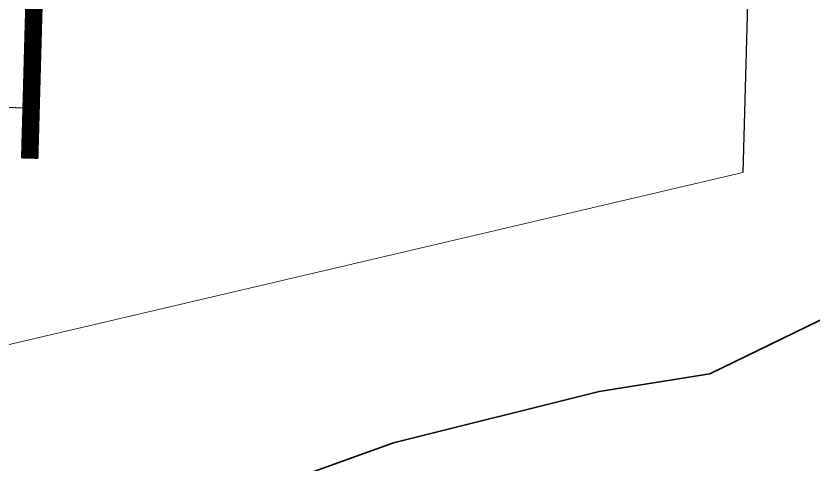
# Model space of a CAD drawing. Header units: metres. Extents: x 1477905 to 1478744, y 4202276 to 4202610.
# Drawn here: x 1478172.93 to 1478195.71, y 4202322.91 to 4202335.72 of the extents above; entities that cross this region are included whole.
import ezdxf

# ---------------------------------------------------------------- set-up
doc = ezdxf.new("R2010")
doc.units = ezdxf.units.M
doc.layers.add('Nouveau Terrain - CN - Courbes', color=22, linetype='Continuous', lineweight=0)
doc.layers.add('PVcase AlignmentLine', color=130, linetype='Continuous', plot=False)
for name, color, linetype in [('PVcase PV Area', 30, 'Continuous'), ('PVcase String Cables', 150, 'Continuous'), ('PVcase Trenches', 7, 'Continuous')]:
    doc.layers.add(name, color=color, linetype=linetype)

msp = doc.modelspace()

# ---------------------------------------------------------------- linework, layer by layer
at = {"layer": 'Nouveau Terrain - CN - Courbes', "linetype": 'Continuous', "lineweight": 35}
msp.add_polyline3d([(1478173.185304889, 4202318.653172694, 78), (1478159.687151893, 4202315.646565416, 78), (1478165.543431455, 4202319.141417082, 78), (1478168.004340495, 4202320.446748389, 78), (1478177.12551085, 4202321.145803553, 78), (1478183.721275684, 4202323.518966957, 78), (1478189.592801249, 4202324.979124703, 78), (1478192.758857256, 4202325.489844216, 78), (1478208.999114407, 4202333.384928764, 78), (1478211.389791988, 4202334.795361545, 78), (1478213.169947605, 4202336.231918681, 78), (1478219.149229428, 4202341.142167447, 78), (1478228.799593949, 4202349.560644352, 78), (1478234.979423082, 4202355.406152865, 78), (1478244.987756435, 4202365.890951125, 78), (1478247.676558751, 4202369.148732029, 78), (1478248.189330906, 4202370.270740992, 78), (1478249.746920171, 4202372.097219452, 78), (1478251.03347617, 4202373.296515396, 78)], dxfattribs=at)
at = {"layer": 'PVcase AlignmentLine'}
msp.add_lwpolyline([(1478196.779234952, 4202442.745830558), (1478193.703769114, 4202331.24014277)], dxfattribs=at)
at = {"layer": 'PVcase PV Area', "color": 92, "lineweight": 0, "ltscale": 0.3}
msp.add_lwpolyline([(1478081.195897831, 4202309.408074516, -0.05134033259658074), (1478078.780944264, 4202309.865308243), (1478063.362561366, 4202314.461482239, 0.05805379121474256), (1478060.627146449, 4202314.941552777, 0.01764863790454796), (1478045.521908471, 4202315.280897629), (1477980.304835158, 4202315.382556441), (1477969.227141967, 4202315.399824084, -0.5981483022966041), (1477963.409771807, 4202326.276816209), (1477966.523975583, 4202330.958387922), (1477988.681383842, 4202364.267542757), (1478000.256834568, 4202382.239012351), (1478010.317299969, 4202397.723511036), (1478024.479096755, 4202416.97208983), (1478037.541256056, 4202436.830169353), (1478046.880113991, 4202449.340671219), (1478048.925549185, 4202451.178073373), (1478191.473299444, 4202447.246428729, 0.1064139140517762), (1478196.779234951, 4202442.745830558), (1478193.703769114, 4202331.24014277), (1478155.058289575, 4202322.182856176, 0.2166355322477609), (1478133.90654308, 4202308.191252904, -0.2264994037307809), (1478128.45885733, 4202305.403806316), (1478120.587080255, 4202306.0704303)], format="xyb", close=True, dxfattribs=at)
at = {"layer": 'PVcase String Cables'}
for points in [[(1478193.601244069, 4202353.226834313, 81.4477741297537), (1478194.310611035, 4202353.207269094, 81.4308059433499), (1478194.310611035, 4202353.207269094, 78.05296328531513), (1478195.407663578, 4202353.177011027, 78.02777231231283), (1478195.286397018, 4202350.582192808, 77.9564916097429), (1478195.165130458, 4202347.987374589, 77.87989401228542), (1478195.043863897, 4202345.39255637, 77.80702158818852), (1478194.922597337, 4202342.797738152, 77.72962251931735), (1478194.02443704, 4202342.82251053, 77.750621205072), (1478194.02443704, 4202342.82251053, 81.11505124334154), (1478183.515211474, 4202343.112368051, 81.43204432490614), (1478183.215304401, 4202343.120639862, 81.43617721535617), (1478173.646786935, 4202343.384551481, 81.46073188849667), (1478173.646786935, 4202343.384551481, 78.03667274954758), (1478173.575748136, 4202340.808931848, 77.94368269488237), (1478173.504709337, 4202338.233312216, 77.84850811141452), (1478173.433670538, 4202335.657692582, 77.7533335279136), (1478173.362631738, 4202333.082072949, 77.65836193989755), (1478172.92440921, 4202333.094159696, 77.66228887877905), (1478172.92440921, 4202333.094159696, 81.0086455361537), (1478172.343220804, 4202333.110189629, 81.01416965625046), (1478172.33908519, 4202332.960246651, 81.01416602809338), (1478172.186887251, 4202327.442079059, 79.53494842240366)], [(1478193.601244069, 4202353.226834313, 81.4477741297537), (1478194.310611035, 4202353.207269094, 81.4308059433499), (1478194.310611035, 4202353.207269094, 78.05296328531513), (1478195.407663578, 4202353.177011027, 78.02777231231283), (1478195.286397018, 4202350.582192808, 77.9564916097429), (1478195.165130458, 4202347.987374589, 77.87989401228542), (1478195.043863897, 4202345.39255637, 77.80702158818852), (1478194.922597337, 4202342.797738152, 77.72962251931735), (1478194.02443704, 4202342.82251053, 77.750621205072), (1478194.02443704, 4202342.82251053, 81.11505124334154), (1478183.515211474, 4202343.112368051, 81.43204432490614), (1478183.215304401, 4202343.120639862, 81.43617721535617), (1478173.646786935, 4202343.384551481, 81.46073188849667), (1478173.646786935, 4202343.384551481, 78.03667274954758), (1478173.575748136, 4202340.808931848, 77.94368269488086), (1478173.504709337, 4202338.233312216, 77.84850811141452), (1478173.433670538, 4202335.657692583, 77.75333352794668), (1478173.362631739, 4202333.08207295, 77.6583619399283), (1478172.92440921, 4202333.094159675, 77.66228887799205)], [(1478193.601244069, 4202353.226834313, 81.4477741297537), (1478194.310611035, 4202353.207269094, 81.4308059433499), (1478194.310611035, 4202353.207269094, 78.05296328531513), (1478195.407663578, 4202353.177011027, 78.02777231231283), (1478195.286397018, 4202350.582192808, 77.9564916097429), (1478195.165130458, 4202347.987374589, 77.87989401228542), (1478195.043863897, 4202345.39255637, 77.80702158818852), (1478194.922597337, 4202342.797738152, 77.72962251931735), (1478194.02443704, 4202342.82251053, 77.750621205072), (1478194.02443704, 4202342.82251053, 81.11505124334154), (1478183.515211474, 4202343.112368051, 81.43204432490614), (1478183.215304401, 4202343.120639862, 81.43617721535617), (1478173.646786935, 4202343.384551481, 81.46073188849667), (1478173.646786935, 4202343.384551481, 78.03667274954758), (1478173.575748136, 4202340.808931848, 77.94368269488086), (1478173.504709337, 4202338.233312216, 77.84850811141452), (1478173.433670538, 4202335.657692583, 77.75333352794668), (1478173.362631739, 4202333.08207295, 77.6583619399283), (1478172.92440921, 4202333.094159675, 77.66228887799205)], [(1478193.601244069, 4202353.226834313, 81.4477741297537), (1478194.310611035, 4202353.207269094, 81.4308059433499), (1478194.310611035, 4202353.207269094, 78.05296328531513), (1478195.407663578, 4202353.177011027, 78.02777231231283), (1478195.286397018, 4202350.582192808, 77.9564916097429), (1478195.165130458, 4202347.987374589, 77.87989401228542), (1478195.043863897, 4202345.39255637, 77.80702158818852), (1478194.922597337, 4202342.797738152, 77.72962251931735), (1478194.02443704, 4202342.82251053, 77.750621205072), (1478194.02443704, 4202342.82251053, 81.11505124334154), (1478183.515211474, 4202343.112368051, 81.43204432490614), (1478183.215304401, 4202343.120639862, 81.43617721535617), (1478173.646786935, 4202343.384551481, 81.46073188849667), (1478173.646786935, 4202343.384551481, 78.03667274954758), (1478173.575748136, 4202340.808931848, 77.94368269488086), (1478173.504709337, 4202338.233312216, 77.84850811141452), (1478173.433670538, 4202335.657692583, 77.75333352794817), (1478173.362631738, 4202333.08207295, 77.65836193993015), (1478172.92440921, 4202333.094159675, 77.66228887799205)], [(1478193.601244069, 4202353.226834313, 81.4477741297537), (1478194.310611035, 4202353.207269094, 81.4308059433499), (1478194.310611035, 4202353.207269094, 78.05296328531513), (1478195.407663578, 4202353.177011027, 78.02777231231283), (1478195.286397018, 4202350.582192808, 77.9564916097429), (1478195.165130458, 4202347.987374589, 77.87989401228542), (1478195.043863897, 4202345.39255637, 77.80702158818852), (1478194.922597337, 4202342.797738152, 77.72962251931735), (1478194.02443704, 4202342.82251053, 77.750621205072), (1478194.02443704, 4202342.82251053, 81.11505124334154), (1478183.515211474, 4202343.112368051, 81.43204432490614), (1478183.215304401, 4202343.120639862, 81.43617721535617), (1478173.646786935, 4202343.384551481, 81.46073188849667), (1478173.646786935, 4202343.384551481, 78.03667274954758), (1478173.575748136, 4202340.808931848, 77.94368269488086), (1478173.504709337, 4202338.233312216, 77.84850811141452), (1478173.433670538, 4202335.657692583, 77.75333352794817), (1478173.362631738, 4202333.08207295, 77.65836193993015), (1478172.92440921, 4202333.094159675, 77.66228887799205)], [(1478193.601244069, 4202353.226834313, 81.4477741297537), (1478194.310611035, 4202353.207269094, 81.4308059433499), (1478194.310611035, 4202353.207269094, 78.05296328531513), (1478195.407663578, 4202353.177011027, 78.02777231231283), (1478195.286397018, 4202350.582192808, 77.9564916097429), (1478195.165130458, 4202347.987374589, 77.87989401228542), (1478195.043863897, 4202345.39255637, 77.80702158818852), (1478194.922597337, 4202342.797738152, 77.72962251931735), (1478194.02443704, 4202342.82251053, 77.750621205072), (1478194.02443704, 4202342.82251053, 81.11505124334154), (1478183.515211474, 4202343.112368051, 81.43204432490614), (1478183.215304401, 4202343.120639862, 81.43617721535617), (1478173.646786935, 4202343.384551481, 81.46073188849667), (1478173.646786935, 4202343.384551481, 78.03667274954758), (1478173.575748136, 4202340.808931848, 77.94368269488086), (1478173.504709337, 4202338.233312216, 77.84850811141452), (1478173.433670538, 4202335.657692582, 77.7533335279136), (1478173.362631738, 4202333.082072949, 77.6583619398957), (1478172.92440921, 4202333.094159673, 77.66228887792313)]]:
    msp.add_polyline3d(points, dxfattribs=at)
at = {"layer": 'PVcase Trenches', "color": 1, "linetype": 'Continuous', "const_width": 0.5}
msp.add_lwpolyline([(1478173.322764419, 4202331.636622694), (1478173.670222082, 4202344.23422836)], dxfattribs=at)

doc.saveas('drawing.dxf')
